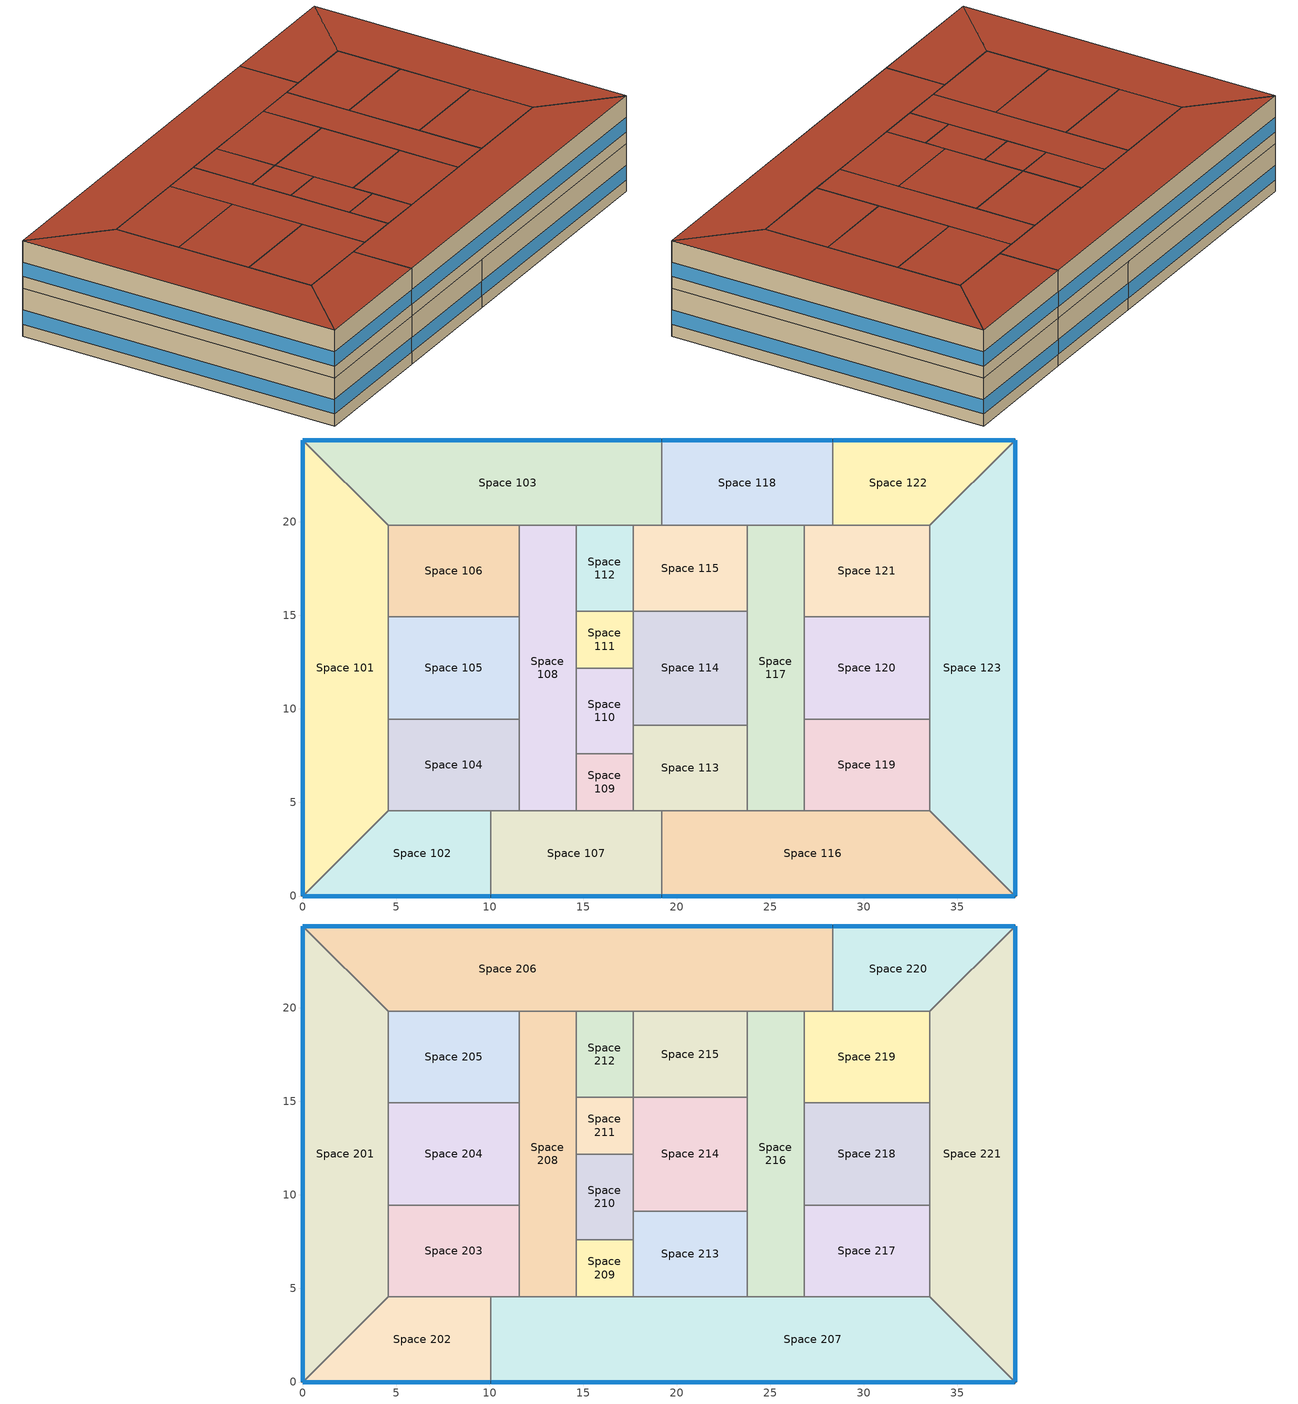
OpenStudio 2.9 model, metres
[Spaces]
Space 108
 floor ground: 14.63,19.81 14.63,15.24 14.63,12.19 14.63,7.62 14.63,4.57 11.58,4.57 11.58,9.45 11.58,14.94 11.58,19.81 z0
 wall to Space 107: 11.58,4.57 14.63,4.57 z0:3.66
 wall to Space 112: 14.63,15.24 14.63,19.81 z0:3.66
 wall to Space 110: 14.63,7.62 14.63,12.19 z0:3.66
 wall to Space 103: 14.63,19.81 11.58,19.81 z0:3.66
 wall to Space 109: 14.63,4.57 14.63,7.62 z0:3.66
 wall to Space 104: 11.58,9.45 11.58,4.57 z0:3.66
 wall to Space 106: 11.58,19.81 11.58,14.94 z0:3.66
 wall to Space 105: 11.58,14.94 11.58,9.45 z0:3.66
 wall to Space 111: 14.63,12.19 14.63,15.24 z0:3.66
Space 101
 floor ground: 0,24.38 4.57,19.81 4.57,14.94 4.57,9.45 4.57,4.57 0,0 z0
 wall outside: 0,24.38 0,0 z0:3.66
 wall to Space 105: 4.57,9.45 4.57,14.94 z0:3.66
 wall to Space 104: 4.57,4.57 4.57,9.45 z0:3.66
 wall to Space 102: 0,0 4.57,4.57 z0:3.66
 wall to Space 103: 4.57,19.81 0,24.38 z0:3.66
 wall to Space 106: 4.57,14.94 4.57,19.81 z0:3.66
 window: 0,24.36 0,0.03 z0.91:2.01
Space 102
 floor ground: 0,0 4.57,4.57 10.06,4.57 10.06,0 z0
 wall outside: 0,0 10.06,0 z0:3.66
 wall to Space 107: 10.06,0 10.06,4.57 z0:3.66
 wall to Space 104: 10.06,4.57 4.57,4.57 z0:3.66
 window: 0.03,0 10.03,0 z0.91:2.02
Space 107
 floor ground: 10.06,0 10.06,4.57 11.58,4.57 14.63,4.57 17.68,4.57 19.2,4.57 19.2,0 z0
 wall outside: 10.06,0 19.2,0 z0:3.66
 wall to Space 116: 19.2,0 19.2,4.57 z0:3.66
 wall to Space 109: 17.68,4.57 14.63,4.57 z0:3.66
 wall to Space 104: 11.58,4.57 10.06,4.57 z0:3.66
 wall to Space 113: 19.2,4.57 17.68,4.57 z0:3.66
 window: 10.08,0 19.18,0 z0.91:2.02
Space 106
 floor ground: 11.58,19.81 11.58,14.94 4.57,14.94 4.57,19.81 z0
 wall to Space 105: 4.57,14.94 11.58,14.94 z0:3.66
 wall to Space 103: 11.58,19.81 4.57,19.81 z0:3.66
Space 104
 floor ground: 11.58,9.45 11.58,4.57 10.06,4.57 4.57,4.57 4.57,9.45 z0
 wall to Space 105: 11.58,9.45 4.57,9.45 z0:3.66
Space 121
 floor ground: 33.53,19.81 33.53,14.94 26.82,14.94 26.82,19.81 28.35,19.81 z0
 wall to Space 123: 33.53,14.94 33.53,19.81 z0:3.66
 wall to Space 117: 26.82,19.81 26.82,14.94 z0:3.66
 wall to Space 118: 28.35,19.81 26.82,19.81 z0:3.66
 wall to Space 120: 26.82,14.94 33.53,14.94 z0:3.66
 wall to Space 122: 33.53,19.81 28.35,19.81 z0:3.66
Space 103
 floor ground: 17.68,19.81 14.63,19.81 11.58,19.81 4.57,19.81 0,24.38 19.2,24.38 19.2,19.81 z0
 wall outside: 19.2,24.38 0,24.38 z0:3.66
 wall to Space 112: 14.63,19.81 17.68,19.81 z0:3.66
 wall to Space 118: 19.2,19.81 19.2,24.38 z0:3.66
 wall to Space 115: 17.68,19.81 19.2,19.81 z0:3.66
 window: 19.18,24.38 0.03,24.38 z0.91:2.01
Space 105
 floor ground: 11.58,14.94 11.58,9.45 4.57,9.45 4.57,14.94 z0
Space 109
 floor ground: 17.68,7.62 17.68,4.57 14.63,4.57 14.63,7.62 z0
 wall to Space 113: 17.68,4.57 17.68,7.62 z0:3.66
 wall to Space 110: 17.68,7.62 14.63,7.62 z0:3.66
Space 110
 floor ground: 17.68,12.19 17.68,9.14 17.68,7.62 14.63,7.62 14.63,12.19 z0
 wall to Space 113: 17.68,7.62 17.68,9.14 z0:3.66
 wall to Space 114: 17.68,9.14 17.68,12.19 z0:3.66
 wall to Space 111: 17.68,12.19 14.63,12.19 z0:3.66
Space 111
 floor ground: 17.68,15.24 17.68,12.19 14.63,12.19 14.63,15.24 z0
 wall to Space 114: 17.68,12.19 17.68,15.24 z0:3.66
 wall to Space 112: 17.68,15.24 14.63,15.24 z0:3.66
Space 112
 floor ground: 17.68,19.81 17.68,15.24 14.63,15.24 14.63,19.81 z0
 wall to Space 115: 17.68,15.24 17.68,19.81 z0:3.66
Space 113
 floor ground: 23.77,9.14 23.77,4.57 19.2,4.57 17.68,4.57 17.68,7.62 17.68,9.14 z0
 wall to Space 117: 23.77,4.57 23.77,9.14 z0:3.66
 wall to Space 114: 23.77,9.14 17.68,9.14 z0:3.66
 wall to Space 116: 19.2,4.57 23.77,4.57 z0:3.66
Space 116
 floor ground: 19.2,0 19.2,4.57 23.77,4.57 26.82,4.57 33.53,4.57 38.1,0 z0
 wall outside: 19.2,0 38.1,0 z0:3.66
 wall to Space 117: 26.82,4.57 23.77,4.57 z0:3.66
 wall to Space 123: 38.1,0 33.53,4.57 z0:3.66
 wall to Space 119: 33.53,4.57 26.82,4.57 z0:3.66
 window: 19.23,0 38.07,0 z0.91:2.01
Space 114
 floor ground: 23.77,15.24 23.77,9.14 17.68,9.14 17.68,12.19 17.68,15.24 z0
 wall to Space 117: 23.77,9.14 23.77,15.24 z0:3.66
 wall to Space 115: 23.77,15.24 17.68,15.24 z0:3.66
Space 115
 floor ground: 23.77,19.81 23.77,15.24 17.68,15.24 17.68,19.81 19.2,19.81 z0
 wall to Space 117: 23.77,15.24 23.77,19.81 z0:3.66
 wall to Space 118: 23.77,19.81 19.2,19.81 z0:3.66
Space 117
 floor ground: 26.82,19.81 26.82,14.94 26.82,9.45 26.82,4.57 23.77,4.57 23.77,9.14 23.77,15.24 23.77,19.81 z0
 wall to Space 119: 26.82,4.57 26.82,9.45 z0:3.66
 wall to Space 118: 26.82,19.81 23.77,19.81 z0:3.66
 wall to Space 120: 26.82,9.45 26.82,14.94 z0:3.66
Space 118
 floor ground: 28.35,24.38 28.35,19.81 26.82,19.81 23.77,19.81 19.2,19.81 19.2,24.38 z0
 wall outside: 28.35,24.38 19.2,24.38 z0:3.66
 wall to Space 122: 28.35,19.81 28.35,24.38 z0:3.66
 window: 28.32,24.38 19.23,24.38 z0.91:2.02
Space 119
 floor ground: 33.53,9.45 33.53,4.57 26.82,4.57 26.82,9.45 z0
 wall to Space 123: 33.53,4.57 33.53,9.45 z0:3.66
 wall to Space 120: 33.53,9.45 26.82,9.45 z0:3.66
Space 120
 floor ground: 33.53,14.94 33.53,9.45 26.82,9.45 26.82,14.94 z0
 wall to Space 123: 33.53,9.45 33.53,14.94 z0:3.66
Space 122
 floor ground: 38.1,24.38 33.53,19.81 28.35,19.81 28.35,24.38 z0
 wall outside: 38.1,24.38 28.35,24.38 z0:3.66
 wall to Space 123: 33.53,19.81 38.1,24.38 z0:3.66
 window: 38.07,24.38 28.37,24.38 z0.91:2.02
Space 123
 floor ground: 38.1,24.38 38.1,0 33.53,4.57 33.53,9.45 33.53,14.94 33.53,19.81 z0
 wall outside: 38.1,0 38.1,24.38 z0:3.66
 window: 38.1,0.03 38.1,24.36 z0.91:2.01
Space 201
 floor to Space 101: 0,24.38 4.57,19.81 4.57,14.94 4.57,9.45 4.57,4.57 0,0 z3.66
 wall outside: 0,24.38 0,0 z3.66:7.32
 wall to Space 206: 4.57,19.81 0,24.38 z3.66:7.32
 wall to Space 203: 4.57,4.57 4.57,9.45 z3.66:7.32
 wall to Space 202: 0,0 4.57,4.57 z3.66:7.32
 wall to Space 205: 4.57,14.94 4.57,19.81 z3.66:7.32
 wall to Space 204: 4.57,9.45 4.57,14.94 z3.66:7.32
 window: 0,24.36 0,0.03 z4.57:5.67
 roof outside: 0,0 4.57,4.57 4.57,9.45 4.57,14.94 4.57,19.81 0,24.38 z7.32
Space 206
 floor to Space 103: 19.2,24.38 19.2,19.81 4.57,19.81 0,24.38 z3.66
 floor to Space 118: 28.35,24.38 28.35,19.81 19.2,19.81 19.2,24.38 z3.66
 wall outside: 28.35,24.38 0,24.38 z3.66:7.32
 wall to Space 220: 28.35,19.81 28.35,24.38 z3.66:7.32
 wall to Space 219: 26.82,19.81 28.35,19.81 z3.66:7.32
 wall to Space 212: 14.63,19.81 17.68,19.81 z3.66:7.32
 wall to Space 215: 17.68,19.81 19.2,19.81 23.77,19.81 z3.66:7.32
 wall to Space 208: 11.58,19.81 14.63,19.81 z3.66:7.32
 wall to Space 205: 4.57,19.81 11.58,19.81 z3.66:7.32
 wall to Space 216: 23.77,19.81 26.82,19.81 z3.66:7.32
 window: 28.32,24.38 0.03,24.38 z4.57:5.67
 roof outside: 28.35,19.81 28.35,24.38 0,24.38 4.57,19.81 11.58,19.81 14.63,19.81 17.68,19.81 19.2,19.81 23.77,19.81 26.82,19.81 z7.32
Space 218
 floor to Space 120: 33.53,14.94 33.53,9.45 26.82,9.45 26.82,14.94 z3.66
 wall to Space 221: 33.53,9.45 33.53,14.94 z3.66:7.32
 wall to Space 217: 26.82,9.45 33.53,9.45 z3.66:7.32
 wall to Space 216: 26.82,14.94 26.82,9.45 z3.66:7.32
 wall to Space 219: 33.53,14.94 26.82,14.94 z3.66:7.32
 roof outside: 26.82,14.94 26.82,9.45 33.53,9.45 33.53,14.94 z7.32
Space 202
 floor to Space 102: 0,0 4.57,4.57 10.06,4.57 10.06,0 z3.66
 wall outside: 0,0 10.06,0 z3.66:7.32
 wall to Space 207: 10.06,0 10.06,4.57 z3.66:7.32
 wall to Space 203: 10.06,4.57 4.57,4.57 z3.66:7.32
 window: 0.03,0 10.03,0 z4.57:5.67
 roof outside: 10.06,0 10.06,4.57 4.57,4.57 0,0 z7.32
Space 216
 floor to Space 117: 26.82,19.81 26.82,14.94 26.82,9.45 26.82,4.57 23.77,4.57 23.77,9.14 23.77,15.24 23.77,19.81 z3.66
 wall to Space 214: 23.77,15.24 23.77,9.14 z3.66:7.32
 wall to Space 219: 26.82,14.94 26.82,19.81 z3.66:7.32
 wall to Space 207: 23.77,4.57 26.82,4.57 z3.66:7.32
 wall to Space 213: 23.77,9.14 23.77,4.57 z3.66:7.32
 wall to Space 215: 23.77,19.81 23.77,15.24 z3.66:7.32
 wall to Space 217: 26.82,4.57 26.82,9.45 z3.66:7.32
 roof outside: 23.77,19.81 23.77,15.24 23.77,9.14 23.77,4.57 26.82,4.57 26.82,9.45 26.82,14.94 26.82,19.81 z7.32
Space 205
 floor to Space 106: 11.58,19.81 11.58,14.94 4.57,14.94 4.57,19.81 z3.66
 wall to Space 208: 11.58,14.94 11.58,19.81 z3.66:7.32
 wall to Space 204: 4.57,14.94 11.58,14.94 z3.66:7.32
 roof outside: 4.57,19.81 4.57,14.94 11.58,14.94 11.58,19.81 z7.32
Space 203
 floor to Space 104: 11.58,9.45 11.58,4.57 10.06,4.57 4.57,4.57 4.57,9.45 z3.66
 wall to Space 207: 10.06,4.57 11.58,4.57 z3.66:7.32
 wall to Space 208: 11.58,4.57 11.58,9.45 z3.66:7.32
 wall to Space 204: 11.58,9.45 4.57,9.45 z3.66:7.32
 roof outside: 4.57,9.45 4.57,4.57 10.06,4.57 11.58,4.57 11.58,9.45 z7.32
Space 204
 floor to Space 105: 11.58,14.94 11.58,9.45 4.57,9.45 4.57,14.94 z3.66
 wall to Space 208: 11.58,9.45 11.58,14.94 z3.66:7.32
 roof outside: 4.57,14.94 4.57,9.45 11.58,9.45 11.58,14.94 z7.32
Space 209
 floor to Space 109: 17.68,7.62 17.68,4.57 14.63,4.57 14.63,7.62 z3.66
 wall to Space 208: 14.63,7.62 14.63,4.57 z3.66:7.32
 wall to Space 210: 17.68,7.62 14.63,7.62 z3.66:7.32
 wall to Space 207: 14.63,4.57 17.68,4.57 z3.66:7.32
 wall to Space 213: 17.68,4.57 17.68,7.62 z3.66:7.32
 roof outside: 14.63,7.62 14.63,4.57 17.68,4.57 17.68,7.62 z7.32
Space 207
 floor to Space 116: 33.53,4.57 38.1,0 19.2,0 19.2,4.57 z3.66
 floor to Space 107: 19.2,4.57 19.2,0 10.06,0 10.06,4.57 z3.66
 wall outside: 10.06,0 38.1,0 z3.66:7.32
 wall to Space 217: 33.53,4.57 26.82,4.57 z3.66:7.32
 wall to Space 208: 14.63,4.57 11.58,4.57 z3.66:7.32
 wall to Space 213: 23.77,4.57 19.2,4.57 17.68,4.57 z3.66:7.32
 wall to Space 221: 38.1,0 33.53,4.57 z3.66:7.32
 window: 10.08,0 38.07,0 z4.57:5.67
 roof outside: 26.82,4.57 23.77,4.57 19.2,4.57 17.68,4.57 14.63,4.57 11.58,4.57 10.06,4.57 10.06,0 38.1,0 33.53,4.57 z7.32
Space 215
 floor to Space 115: 23.77,19.81 23.77,15.24 17.68,15.24 17.68,19.81 19.2,19.81 z3.66
 wall to Space 214: 17.68,15.24 23.77,15.24 z3.66:7.32
 wall to Space 212: 17.68,19.81 17.68,15.24 z3.66:7.32
 roof outside: 19.2,19.81 17.68,19.81 17.68,15.24 23.77,15.24 23.77,19.81 z7.32
Space 208
 floor to Space 108: 14.63,19.81 14.63,15.24 14.63,12.19 14.63,7.62 14.63,4.57 11.58,4.57 11.58,9.45 11.58,14.94 11.58,19.81 z3.66
 wall to Space 211: 14.63,12.19 14.63,15.24 z3.66:7.32
 wall to Space 210: 14.63,7.62 14.63,12.19 z3.66:7.32
 wall to Space 212: 14.63,15.24 14.63,19.81 z3.66:7.32
 roof outside: 11.58,19.81 11.58,14.94 11.58,9.45 11.58,4.57 14.63,4.57 14.63,7.62 14.63,12.19 14.63,15.24 14.63,19.81 z7.32
Space 210
 floor to Space 110: 17.68,12.19 17.68,9.14 17.68,7.62 14.63,7.62 14.63,12.19 z3.66
 wall to Space 214: 17.68,9.14 17.68,12.19 z3.66:7.32
 wall to Space 213: 17.68,7.62 17.68,9.14 z3.66:7.32
 wall to Space 211: 17.68,12.19 14.63,12.19 z3.66:7.32
 roof outside: 14.63,12.19 14.63,7.62 17.68,7.62 17.68,9.14 17.68,12.19 z7.32
Space 211
 floor to Space 111: 17.68,15.24 17.68,12.19 14.63,12.19 14.63,15.24 z3.66
 wall to Space 214: 17.68,12.19 17.68,15.24 z3.66:7.32
 wall to Space 212: 17.68,15.24 14.63,15.24 z3.66:7.32
 roof outside: 14.63,15.24 14.63,12.19 17.68,12.19 17.68,15.24 z7.32
Space 212
 floor to Space 112: 17.68,19.81 17.68,15.24 14.63,15.24 14.63,19.81 z3.66
 roof outside: 14.63,19.81 14.63,15.24 17.68,15.24 17.68,19.81 z7.32
Space 213
 floor to Space 113: 23.77,9.14 23.77,4.57 19.2,4.57 17.68,4.57 17.68,7.62 17.68,9.14 z3.66
 wall to Space 214: 23.77,9.14 17.68,9.14 z3.66:7.32
 roof outside: 17.68,9.14 17.68,7.62 17.68,4.57 19.2,4.57 23.77,4.57 23.77,9.14 z7.32
Space 214
 floor to Space 114: 23.77,15.24 23.77,9.14 17.68,9.14 17.68,12.19 17.68,15.24 z3.66
 roof outside: 17.68,15.24 17.68,12.19 17.68,9.14 23.77,9.14 23.77,15.24 z7.32
Space 217
 floor to Space 119: 33.53,9.45 33.53,4.57 26.82,4.57 26.82,9.45 z3.66
 wall to Space 221: 33.53,4.57 33.53,9.45 z3.66:7.32
 roof outside: 26.82,9.45 26.82,4.57 33.53,4.57 33.53,9.45 z7.32
Space 219
 floor to Space 121: 33.53,19.81 33.53,14.94 26.82,14.94 26.82,19.81 28.35,19.81 z3.66
 wall to Space 221: 33.53,14.94 33.53,19.81 z3.66:7.32
 wall to Space 220: 33.53,19.81 28.35,19.81 z3.66:7.32
 roof outside: 28.35,19.81 26.82,19.81 26.82,14.94 33.53,14.94 33.53,19.81 z7.32
Space 220
 floor to Space 122: 38.1,24.38 33.53,19.81 28.35,19.81 28.35,24.38 z3.66
 wall outside: 38.1,24.38 28.35,24.38 z3.66:7.32
 wall to Space 221: 33.53,19.81 38.1,24.38 z3.66:7.32
 window: 38.07,24.38 28.37,24.38 z4.57:5.68
 roof outside: 28.35,24.38 28.35,19.81 33.53,19.81 38.1,24.38 z7.32
Space 221
 floor to Space 123: 38.1,24.38 38.1,0 33.53,4.57 33.53,9.45 33.53,14.94 33.53,19.81 z3.66
 wall outside: 38.1,0 38.1,24.38 z3.66:7.32
 window: 38.1,0.03 38.1,24.36 z4.57:5.67
 roof outside: 33.53,19.81 33.53,14.94 33.53,9.45 33.53,4.57 38.1,0 38.1,24.38 z7.32
[Site]
Buffalo Niagara Intl Ap: Latitude {deg}=42.93; Longitude {deg}=-78.73; Time Zone {hr}=-5; Elevation {m}=215
[ClimateZones]
Climate Zone Institution Name 2=CEC; Climate Zone Document Name 2=California Climate Zone Descriptions; Climate Zone Document Year 2=1995
[Building]
Building 1
[Space]
Name | Space Type | Building Story
Space 201; Space 218; Space 203; Space 204; Space 219; Space 221 | Open Office | Story 2
Space 108; Space 117 | Corridor | Story 1
Space 101; Space 104; Space 121; Space 105; Space 120; Space 123 | Open Office | Story 1
Space 102; Space 122 | Conference | Story 1
Space 107; Space 118 | Lobby | Story 1
Space 106; Space 103; Space 116; Space 119 | Private Office | Story 1
Space 109 | Elevator | Story 1
Space 110 | Restroom | Story 1
Space 111 | Data | Story 1
Space 112 | Lounge | Story 1
Space 113 | Stairway | Story 1
Space 206; Space 205; Space 207; Space 217 | Private Office | Story 2
Space 114 | Mech and Elec | Story 1
Space 115 | Storage | Story 1
Space 202; Space 220 | Conference | Story 2
Space 216; Space 208 | Corridor | Story 2
Space 209 | Elevator | Story 2
Space 215 | Storage | Story 2
Space 210 | Restroom | Story 2
Space 211 | Data | Story 2
Space 212 | Lounge | Story 2
Space 213 | Stairway | Story 2
Space 214 | Mech and Elec | Story 2
[SpaceType]
Open Office; Corridor; Conference; Lobby; Private Office; Elevator; Restroom; Data; Lounge; Stairway; Mech and Elec; Storage
[BuildingStory] Nominal Floor to Floor Height {m}=3.6576; Nominal Floor to Ceiling Height {m}=3.6576
Name | Nominal Z Coordinate {m}
Story 2 | 3.6576
Story 1 | 0
